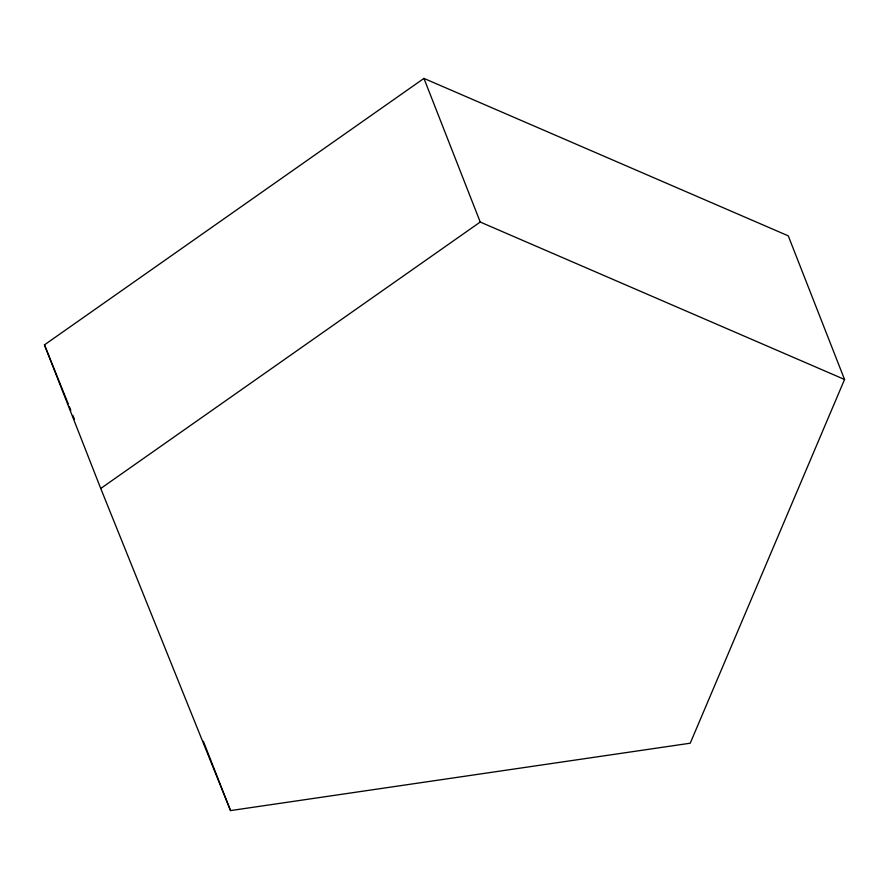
<?xml version="1.0" encoding="UTF-8"?>
<svg xmlns="http://www.w3.org/2000/svg" width="889" height="889" viewBox="0 0 889 889"><rect width="100%" height="100%" fill="white"/><g stroke="black" fill="none" stroke-linecap="round" stroke-linejoin="round"><path stroke-width="1.33" d="M844.55 379.47L690.231 743.204L230.529 810.59L100.735 488.483L44.45 344.865L423.942 78.41L788.265 235.841L844.55 379.47L480.227 222.039L423.942 78.41M100.735 488.483L480.227 222.039M44.45 344.865L68.242 403.895M69.275 406.462L70.82 410.307M72.887 415.441L74.443 419.297M203.392 741.337L230.529 810.59"/></g></svg>
